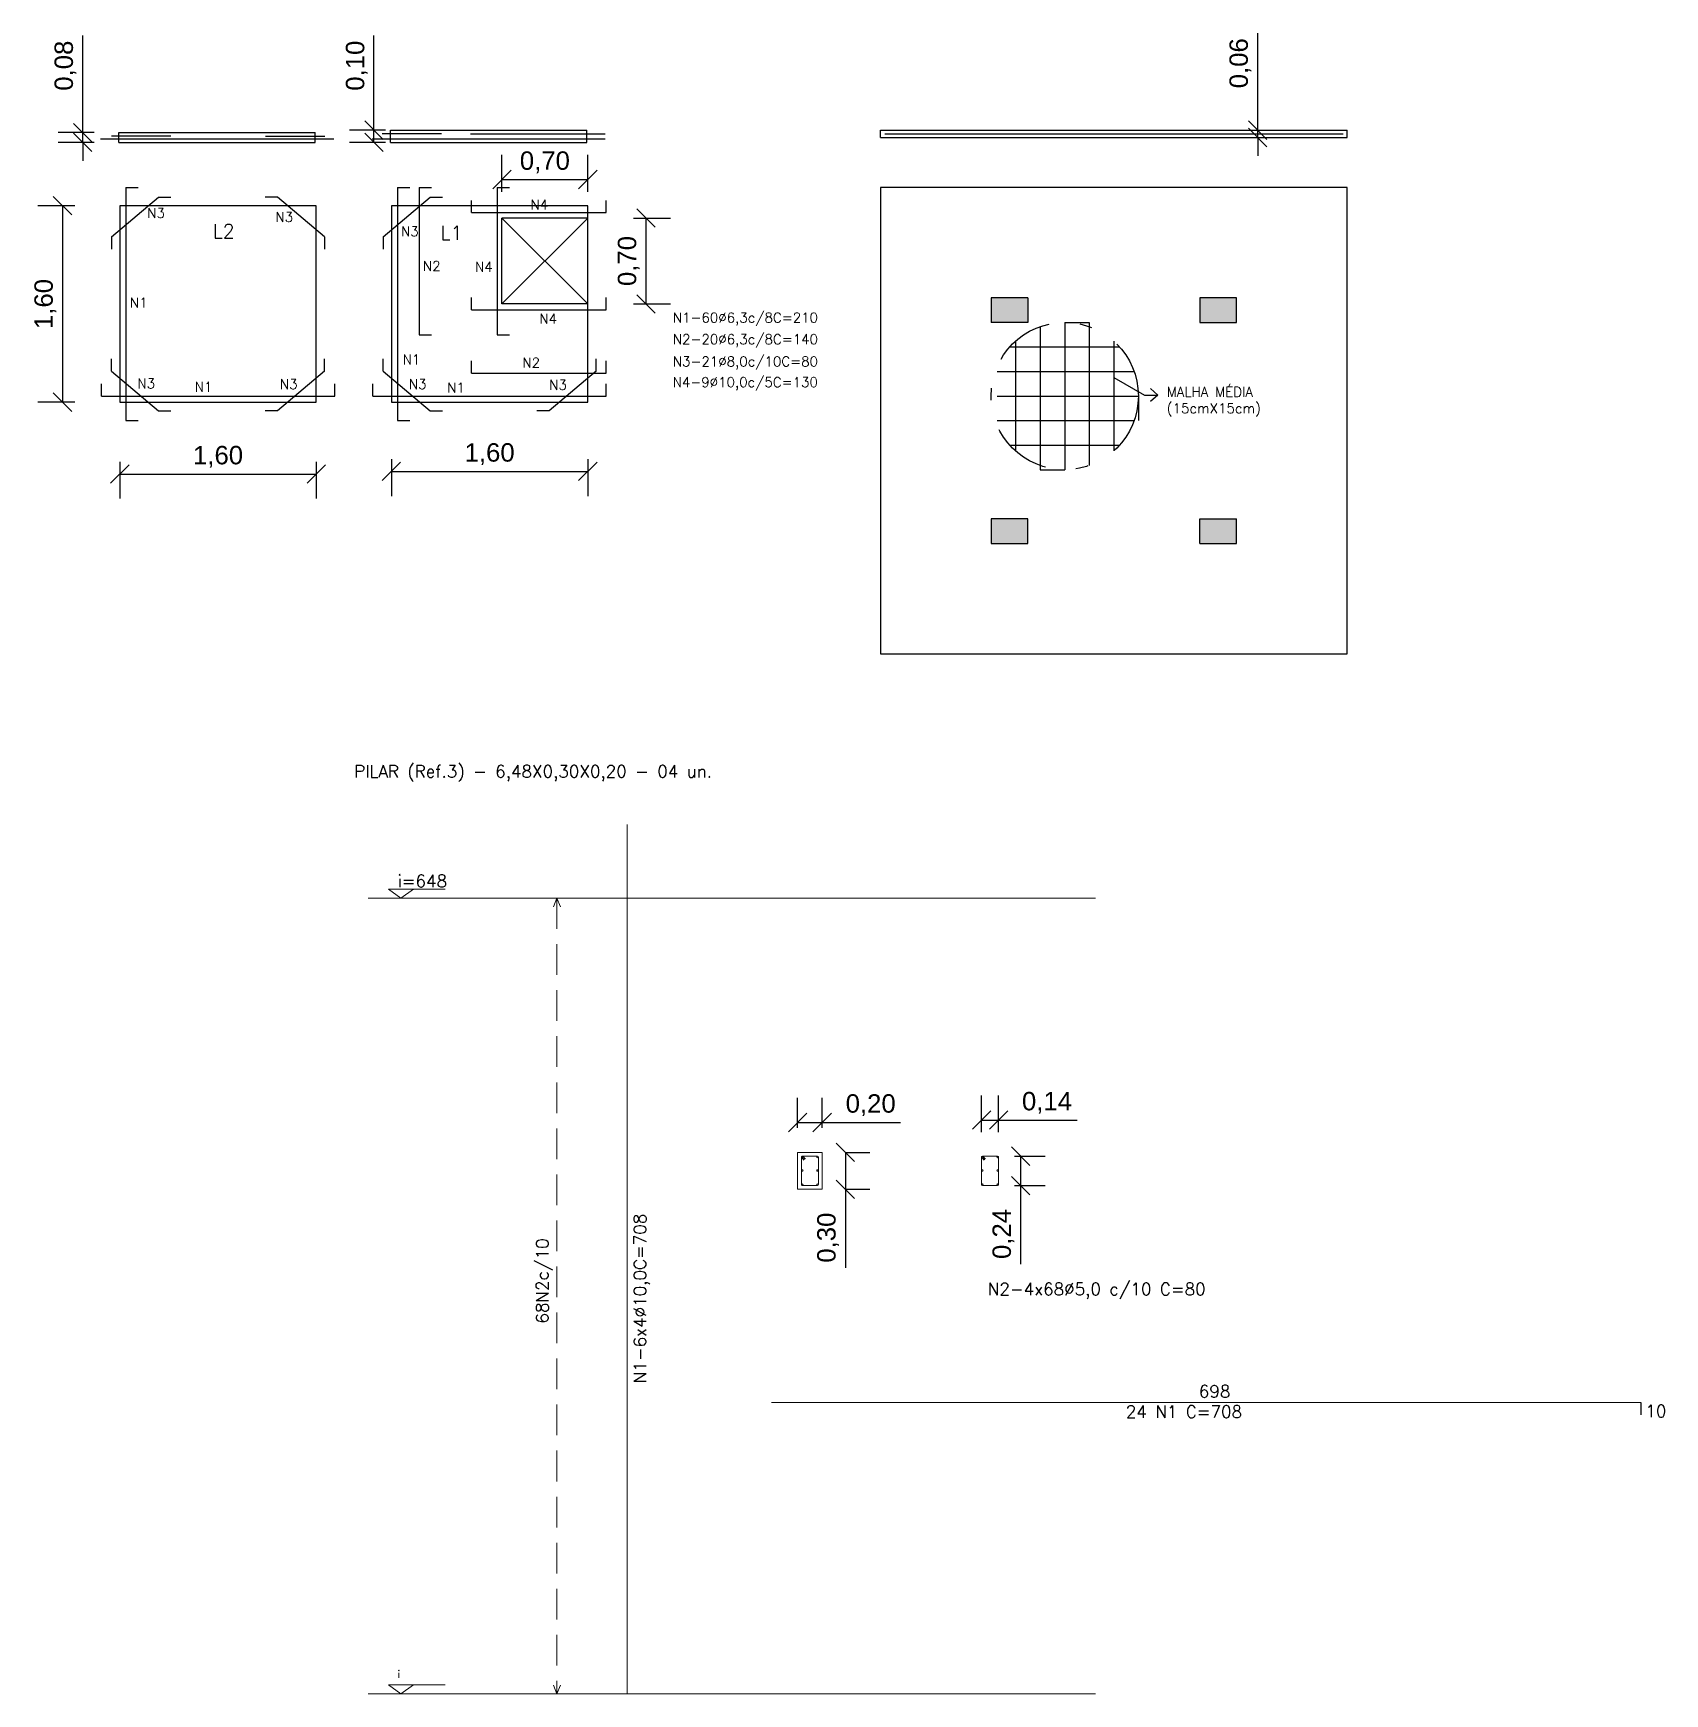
# Model space of a CAD drawing. Extents: x 0 to 7472, y -3979 to 0.
# Drawn here: x 7340.88 to 7354.17, y -3962.06 to -3948.53 of the extents above; entities that cross this region are included whole.
import ezdxf

# ---------------------------------------------------------------- set-up
doc = ezdxf.new("R2010")
doc.units = 0
doc.linetypes.add('DASHDOT', pattern=[1, 0.5, -0.25, 0, -0.25])
doc.linetypes.add('HIDDEN', pattern=[0.375, 0.25, -0.125])
doc.layers.get('Defpoints').update_dxf_attribs({"linetype": 'CONTINUOUS'})
doc.layers.add('035', color=5, linetype='CONTINUOUS')
doc.layers.add('Arquitetônico - Cotas', color=1, linetype='CONTINUOUS')
for name, color, linetype, lineweight in [('Arquitetônico - Alvenaria Alta', 251, 'CONTINUOUS', 13), ('Arquitetônico - Esquadrias', 1, 'CONTINUOUS', 9), ('Arquitetônico - Textos', 4, 'CONTINUOUS', 5), ('Estrutural - Lajes', 6, 'CONTINUOUS', 30)]:
    doc.layers.add(name, color=color, linetype=linetype, lineweight=lineweight)
doc.styles.add('ROMANS', font='romans.shx', dxfattribs={"height": 0.3})
doc.styles.get("Standard").update_dxf_attribs({"font": 'arial.ttf', "height": 0.15})
doc.dimstyles.get("Standard").update_dxf_attribs({"dimtxt": 0.1, "dimasz": 0.15, "dimexe": 0.2, "dimexo": 0.2, "dimgap": 0.05, "dimtad": 1, "dimzin": 0, "dimtxsty": 'STANDARD', "dimblk": 'OBLIQUE', "dimcen": 0.5, "dimclrd": 256, "dimclre": 256, "dimclrt": 256, "dimadec": 0, "dimazin": 0, "dimtfac": 1, "dimtmove": 0, "dimatfit": 3, "dimfxl": 1, "dimtolj": 1, "dimtzin": 0, "dimlwd": -1, "dimarcsym": 0})

# ---------------------------------------------------------------- blocks, each defined once
blk = doc.blocks.new('_Oblique')
at = {"layer": 'Arquitetônico - Esquadrias', "color": 0, "lineweight": -2}
blk.add_line((-0.5, -0.5), (0.5, 0.5), dxfattribs=at)
blk = doc.blocks.new('*D239')
at = {"layer": 'Arquitetônico - Cotas', "lineweight": -2, "transparency": 16777216}
for p, q in [((7347.494, -3957.65), (7347.694, -3957.65)), ((7347.494, -3957.95), (7347.694, -3957.95))]:
    blk.add_line(p, q, dxfattribs=at)
at = {"layer": 'Arquitetônico - Cotas', "transparency": 16777216}
for p, q in [((7347.494, -3957.65), (7347.494, -3957.95)), ((7347.494, -3957.95), (7347.494, -3958.589))]:
    blk.add_line(p, q, dxfattribs=at)
at = {"layer": 'Defpoints', "color": 0, "lineweight": -2, "transparency": 16777216}
for p in [(7347.305, -3957.65), (7347.305, -3957.95), (7347.494, -3957.95)]:
    blk.add_point(p, dxfattribs=at)
at = {"layer": 'Arquitetônico - Cotas', "transparency": 16777216, "xscale": 0.15, "yscale": 0.15, "zscale": 0.15}
for p, rotation in [((7347.494, -3957.65), 90), ((7347.494, -3957.95), 270)]:
    blk.add_blockref('_Oblique', p, dxfattribs=dict(at, rotation=rotation))
at = {"layer": 'Arquitetônico - Cotas', "lineweight": -2, "transparency": 16777216, "insert": (7347.353, -3958.344), "char_height": 0.15, "attachment_point": 5, "rotation": 90}
blk.add_mtext('\\A1;0,30', dxfattribs=at)
blk = doc.blocks.new('*D240')
at = {"layer": 'Arquitetônico - Cotas', "lineweight": -2, "transparency": 16777216}
for p, q in [((7347.105, -3957.45), (7347.105, -3957.206)), ((7347.305, -3957.45), (7347.305, -3957.206))]:
    blk.add_line(p, q, dxfattribs=at)
at = {"layer": 'Arquitetônico - Cotas', "transparency": 16777216}
for p, q in [((7347.105, -3957.406), (7347.305, -3957.406)), ((7347.305, -3957.406), (7347.944, -3957.406))]:
    blk.add_line(p, q, dxfattribs=at)
at = {"layer": 'Defpoints', "color": 0, "lineweight": -2, "transparency": 16777216}
for p in [(7347.305, -3957.406), (7347.105, -3957.65), (7347.305, -3957.65)]:
    blk.add_point(p, dxfattribs=at)
at = {"layer": 'Arquitetônico - Cotas', "transparency": 16777216, "xscale": 0.15, "yscale": 0.15, "zscale": 0.15, "rotation": 180}
blk.add_blockref('_Oblique', (7347.105, -3957.406), dxfattribs=at)
at = {"layer": 'Arquitetônico - Cotas', "transparency": 16777216, "xscale": 0.15, "yscale": 0.15, "zscale": 0.15}
blk.add_blockref('_Oblique', (7347.305, -3957.406), dxfattribs=at)
at = {"layer": 'Arquitetônico - Cotas', "lineweight": -2, "transparency": 16777216, "insert": (7347.7, -3957.265), "char_height": 0.15, "attachment_point": 5}
blk.add_mtext('\\A1;0,20', dxfattribs=at)
blk = doc.blocks.new('*D241')
at = {"layer": 'Arquitetônico - Cotas', "lineweight": -2, "transparency": 16777216}
for p, q in [((7348.603, -3957.486), (7348.603, -3957.186)), ((7348.742, -3957.486), (7348.742, -3957.186))]:
    blk.add_line(p, q, dxfattribs=at)
at = {"layer": 'Arquitetônico - Cotas', "transparency": 16777216}
for p, q in [((7348.603, -3957.386), (7348.742, -3957.386)), ((7348.742, -3957.386), (7349.381, -3957.386))]:
    blk.add_line(p, q, dxfattribs=at)
at = {"layer": 'Defpoints', "color": 0, "lineweight": -2, "transparency": 16777216}
for p in [(7348.742, -3957.386), (7348.603, -3957.796), (7348.742, -3957.796)]:
    blk.add_point(p, dxfattribs=at)
at = {"layer": 'Arquitetônico - Cotas', "transparency": 16777216, "xscale": 0.15, "yscale": 0.15, "zscale": 0.15, "rotation": 180}
blk.add_blockref('_Oblique', (7348.603, -3957.386), dxfattribs=at)
at = {"layer": 'Arquitetônico - Cotas', "transparency": 16777216, "xscale": 0.15, "yscale": 0.15, "zscale": 0.15}
blk.add_blockref('_Oblique', (7348.742, -3957.386), dxfattribs=at)
at = {"layer": 'Arquitetônico - Cotas', "lineweight": -2, "transparency": 16777216, "insert": (7349.136, -3957.246), "char_height": 0.15, "attachment_point": 5}
blk.add_mtext('\\A1;0,14', dxfattribs=at)
blk = doc.blocks.new('*D242')
at = {"layer": 'Arquitetônico - Cotas', "lineweight": -2, "transparency": 16777216}
for p, q in [((7348.872, -3957.68), (7349.121, -3957.68)), ((7348.872, -3957.92), (7349.121, -3957.92))]:
    blk.add_line(p, q, dxfattribs=at)
at = {"layer": 'Arquitetônico - Cotas', "transparency": 16777216}
for p, q in [((7348.921, -3957.68), (7348.921, -3957.92)), ((7348.921, -3957.92), (7348.921, -3958.559))]:
    blk.add_line(p, q, dxfattribs=at)
at = {"layer": 'Defpoints', "color": 0, "lineweight": -2, "transparency": 16777216}
for p in [(7348.672, -3957.68), (7348.672, -3957.92), (7348.921, -3957.92)]:
    blk.add_point(p, dxfattribs=at)
at = {"layer": 'Arquitetônico - Cotas', "transparency": 16777216, "xscale": 0.15, "yscale": 0.15, "zscale": 0.15}
for p, rotation in [((7348.921, -3957.68), 90), ((7348.921, -3957.92), 270)]:
    blk.add_blockref('_Oblique', p, dxfattribs=dict(at, rotation=rotation))
at = {"layer": 'Arquitetônico - Cotas', "lineweight": -2, "transparency": 16777216, "insert": (7348.781, -3958.314), "char_height": 0.15, "attachment_point": 5, "rotation": 90}
blk.add_mtext('\\A1;0,24', dxfattribs=at)
blk = doc.blocks.new('*D232')
at = {"layer": 'Arquitetônico - Cotas', "lineweight": -2, "transparency": 16777216}
for p, q in [((7341.584, -3952.024), (7341.584, -3952.324)), ((7343.184, -3952.024), (7343.184, -3952.324))]:
    blk.add_line(p, q, dxfattribs=at)
at = {"layer": 'Arquitetônico - Cotas', "transparency": 16777216}
blk.add_line((7341.584, -3952.124), (7343.184, -3952.124), dxfattribs=at)
at = {"layer": 'Defpoints', "color": 0, "lineweight": -2, "transparency": 16777216}
for p in [(7341.584, -3951.539), (7343.184, -3951.539), (7343.184, -3952.124)]:
    blk.add_point(p, dxfattribs=at)
at = {"layer": 'Arquitetônico - Cotas', "transparency": 16777216, "xscale": 0.15, "yscale": 0.15, "zscale": 0.15, "rotation": 180}
blk.add_blockref('_Oblique', (7341.584, -3952.124), dxfattribs=at)
at = {"layer": 'Arquitetônico - Cotas', "transparency": 16777216, "xscale": 0.15, "yscale": 0.15, "zscale": 0.15}
blk.add_blockref('_Oblique', (7343.184, -3952.124), dxfattribs=at)
at = {"layer": 'Arquitetônico - Cotas', "lineweight": -2, "transparency": 16777216, "insert": (7342.384, -3951.984), "char_height": 0.15, "attachment_point": 5}
blk.add_mtext('\\A1;1,60', dxfattribs=at)
blk = doc.blocks.new('*D233')
at = {"layer": 'Arquitetônico - Cotas', "lineweight": -2, "transparency": 16777216}
for p, q in [((7343.796, -3952.003), (7343.796, -3952.303)), ((7345.396, -3952.003), (7345.396, -3952.303))]:
    blk.add_line(p, q, dxfattribs=at)
at = {"layer": 'Arquitetônico - Cotas', "transparency": 16777216}
blk.add_line((7343.796, -3952.103), (7345.396, -3952.103), dxfattribs=at)
at = {"layer": 'Defpoints', "color": 0, "lineweight": -2, "transparency": 16777216}
for p in [(7343.796, -3951.539), (7345.396, -3951.539), (7345.396, -3952.103)]:
    blk.add_point(p, dxfattribs=at)
at = {"layer": 'Arquitetônico - Cotas', "transparency": 16777216, "xscale": 0.15, "yscale": 0.15, "zscale": 0.15, "rotation": 180}
blk.add_blockref('_Oblique', (7343.796, -3952.103), dxfattribs=at)
at = {"layer": 'Arquitetônico - Cotas', "transparency": 16777216, "xscale": 0.15, "yscale": 0.15, "zscale": 0.15}
blk.add_blockref('_Oblique', (7345.396, -3952.103), dxfattribs=at)
at = {"layer": 'Arquitetônico - Cotas', "lineweight": -2, "transparency": 16777216, "insert": (7344.596, -3951.962), "char_height": 0.15, "attachment_point": 5}
blk.add_mtext('\\A1;1,60', dxfattribs=at)
blk = doc.blocks.new('*D234')
at = {"layer": 'Arquitetônico - Cotas', "lineweight": -2, "transparency": 16777216}
for p, q in [((7341.217, -3949.939), (7340.917, -3949.939)), ((7341.217, -3951.539), (7340.917, -3951.539))]:
    blk.add_line(p, q, dxfattribs=at)
at = {"layer": 'Arquitetônico - Cotas', "transparency": 16777216}
blk.add_line((7341.117, -3949.939), (7341.117, -3951.539), dxfattribs=at)
at = {"layer": 'Defpoints', "color": 0, "lineweight": -2, "transparency": 16777216}
for p in [(7341.584, -3949.939), (7341.117, -3951.539), (7341.584, -3951.539)]:
    blk.add_point(p, dxfattribs=at)
at = {"layer": 'Arquitetônico - Cotas', "transparency": 16777216, "xscale": 0.15, "yscale": 0.15, "zscale": 0.15}
for p, rotation in [((7341.117, -3949.939), 90), ((7341.117, -3951.539), 270)]:
    blk.add_blockref('_Oblique', p, dxfattribs=dict(at, rotation=rotation))
at = {"layer": 'Arquitetônico - Cotas', "lineweight": -2, "transparency": 16777216, "insert": (7340.977, -3950.739), "char_height": 0.15, "attachment_point": 5, "rotation": 90}
blk.add_mtext('\\A1;1,60', dxfattribs=at)
blk = doc.blocks.new('*D235')
at = {"layer": 'Arquitetônico - Cotas', "lineweight": -2, "transparency": 16777216}
for p, q in [((7344.696, -3949.825), (7344.696, -3949.525)), ((7345.396, -3949.825), (7345.396, -3949.525))]:
    blk.add_line(p, q, dxfattribs=at)
at = {"layer": 'Arquitetônico - Cotas', "transparency": 16777216}
blk.add_line((7344.696, -3949.725), (7345.396, -3949.725), dxfattribs=at)
at = {"layer": 'Defpoints', "color": 0, "lineweight": -2, "transparency": 16777216}
for p in [(7345.396, -3949.725), (7344.696, -3950.039), (7345.396, -3950.039)]:
    blk.add_point(p, dxfattribs=at)
at = {"layer": 'Arquitetônico - Cotas', "transparency": 16777216, "xscale": 0.15, "yscale": 0.15, "zscale": 0.15, "rotation": 180}
blk.add_blockref('_Oblique', (7344.696, -3949.725), dxfattribs=at)
at = {"layer": 'Arquitetônico - Cotas', "transparency": 16777216, "xscale": 0.15, "yscale": 0.15, "zscale": 0.15}
blk.add_blockref('_Oblique', (7345.396, -3949.725), dxfattribs=at)
at = {"layer": 'Arquitetônico - Cotas', "lineweight": -2, "transparency": 16777216, "insert": (7345.046, -3949.585), "char_height": 0.15, "attachment_point": 5}
blk.add_mtext('\\A1;0,70', dxfattribs=at)
blk = doc.blocks.new('*D236')
at = {"layer": 'Arquitetônico - Cotas', "lineweight": -2, "transparency": 16777216}
for p, q in [((7345.769, -3950.039), (7346.069, -3950.039)), ((7345.769, -3950.739), (7346.069, -3950.739))]:
    blk.add_line(p, q, dxfattribs=at)
at = {"layer": 'Arquitetônico - Cotas', "transparency": 16777216}
blk.add_line((7345.869, -3950.039), (7345.869, -3950.739), dxfattribs=at)
at = {"layer": 'Defpoints', "color": 0, "lineweight": -2, "transparency": 16777216}
for p in [(7344.696, -3950.039), (7344.696, -3950.739), (7345.869, -3950.739)]:
    blk.add_point(p, dxfattribs=at)
at = {"layer": 'Arquitetônico - Cotas', "transparency": 16777216, "xscale": 0.15, "yscale": 0.15, "zscale": 0.15}
for p, rotation in [((7345.869, -3950.039), 90), ((7345.869, -3950.739), 270)]:
    blk.add_blockref('_Oblique', p, dxfattribs=dict(at, rotation=rotation))
at = {"layer": 'Arquitetônico - Cotas', "lineweight": -2, "transparency": 16777216, "insert": (7345.729, -3950.389), "char_height": 0.15, "attachment_point": 5, "rotation": 90}
blk.add_mtext('\\A1;0,70', dxfattribs=at)
blk = doc.blocks.new('*D237')
at = {"layer": 'Arquitetônico - Cotas', "transparency": 16777216}
for p, q in [((7341.282, -3949.343), (7341.282, -3948.553)), ((7341.282, -3949.423), (7341.282, -3949.343)), ((7341.282, -3949.423), (7341.282, -3949.573))]:
    blk.add_line(p, q, dxfattribs=at)
at = {"layer": 'Arquitetônico - Cotas', "lineweight": -2, "transparency": 16777216}
for p, q in [((7341.376, -3949.343), (7341.082, -3949.343)), ((7341.376, -3949.423), (7341.082, -3949.423))]:
    blk.add_line(p, q, dxfattribs=at)
at = {"layer": 'Defpoints', "color": 0, "lineweight": -2, "transparency": 16777216}
for p in [(7341.282, -3949.423), (7341.576, -3949.343), (7341.576, -3949.423)]:
    blk.add_point(p, dxfattribs=at)
at = {"layer": 'Arquitetônico - Cotas', "transparency": 16777216, "xscale": 0.15, "yscale": 0.15, "zscale": 0.15}
for p, rotation in [((7341.282, -3949.343), 270), ((7341.282, -3949.423), 90)]:
    blk.add_blockref('_Oblique', p, dxfattribs=dict(at, rotation=rotation))
at = {"layer": 'Arquitetônico - Cotas', "lineweight": -2, "transparency": 16777216, "insert": (7341.141, -3948.798), "char_height": 0.15, "attachment_point": 5, "rotation": 90}
blk.add_mtext('\\A1;0,08', dxfattribs=at)
blk = doc.blocks.new('*D238')
at = {"layer": 'Arquitetônico - Cotas', "transparency": 16777216}
for p, q in [((7343.654, -3949.323), (7343.654, -3948.553)), ((7343.654, -3949.423), (7343.654, -3949.323))]:
    blk.add_line(p, q, dxfattribs=at)
at = {"layer": 'Arquitetônico - Cotas', "lineweight": -2, "transparency": 16777216}
for p, q in [((7343.749, -3949.323), (7343.454, -3949.323)), ((7343.749, -3949.423), (7343.454, -3949.423))]:
    blk.add_line(p, q, dxfattribs=at)
at = {"layer": 'Defpoints', "color": 0, "lineweight": -2, "transparency": 16777216}
for p in [(7343.949, -3949.323), (7343.654, -3949.423), (7343.949, -3949.423)]:
    blk.add_point(p, dxfattribs=at)
at = {"layer": 'Arquitetônico - Cotas', "transparency": 16777216, "xscale": 0.15, "yscale": 0.15, "zscale": 0.15}
for p, rotation in [((7343.654, -3949.323), 90), ((7343.654, -3949.423), 270)]:
    blk.add_blockref('_Oblique', p, dxfattribs=dict(at, rotation=rotation))
at = {"layer": 'Arquitetônico - Cotas', "lineweight": -2, "transparency": 16777216, "insert": (7343.514, -3948.798), "char_height": 0.15, "attachment_point": 5, "rotation": 90}
blk.add_mtext('\\A1;0,10', dxfattribs=at)
blk = doc.blocks.new('*D247')
at = {"layer": 'Arquitetônico - Cotas', "transparency": 16777216}
for p, q in [((7350.852, -3949.323), (7350.852, -3948.533)), ((7350.852, -3949.383), (7350.852, -3949.323)), ((7350.852, -3949.383), (7350.852, -3949.533))]:
    blk.add_line(p, q, dxfattribs=at)
at = {"layer": 'Arquitetônico - Cotas', "lineweight": -2, "transparency": 16777216}
for p, q in [((7350.852, -3949.323), (7351.052, -3949.323)), ((7350.852, -3949.383), (7351.052, -3949.383))]:
    blk.add_line(p, q, dxfattribs=at)
at = {"layer": 'Defpoints', "color": 0, "lineweight": -2, "transparency": 16777216}
for p in [(7350.68, -3949.323), (7350.68, -3949.383), (7350.852, -3949.383)]:
    blk.add_point(p, dxfattribs=at)
at = {"layer": 'Arquitetônico - Cotas', "transparency": 16777216, "xscale": 0.15, "yscale": 0.15, "zscale": 0.15}
for p, rotation in [((7350.852, -3949.323), 270), ((7350.852, -3949.383), 90)]:
    blk.add_blockref('_Oblique', p, dxfattribs=dict(at, rotation=rotation))
at = {"layer": 'Arquitetônico - Cotas', "lineweight": -2, "transparency": 16777216, "insert": (7350.711, -3948.778), "char_height": 0.15, "attachment_point": 5, "rotation": 90}
blk.add_mtext('\\A1;0,06', dxfattribs=at)

msp = doc.modelspace()

# ---------------------------------------------------------------- hatches: boundary and pattern name
at = {"layer": 'Arquitetônico - Cotas', "lineweight": -2}
h = msp.add_hatch(color=6, dxfattribs=at)
h.paths.add_polyline_path([(7348.98, -3950.889), (7348.98, -3950.689), (7348.68, -3950.689), (7348.68, -3950.889)])
h.paths.add_polyline_path([(7350.38, -3950.689), (7350.38, -3950.889), (7350.68, -3950.889), (7350.68, -3950.689)])
h.paths.add_polyline_path([(7350.68, -3952.489), (7350.38, -3952.489), (7350.38, -3952.689), (7350.68, -3952.689)])
h.paths.add_polyline_path([(7348.68, -3952.689), (7348.98, -3952.689), (7348.98, -3952.489), (7348.68, -3952.489)])

# ---------------------------------------------------------------- linework, layer by layer
at = {"layer": 'Arquitetônico - Alvenaria Alta', "color": 6, "linetype": 'Continuous'}
for p, q in [((7345.717, -3962.059), (7345.717, -3954.979)), ((7346.892, -3959.687), (7353.972, -3959.687))]:
    msp.add_line(p, q, dxfattribs=at)
at = {"layer": 'Arquitetônico - Cotas', "lineweight": -2}
for p, q in [((7343.788, -3949.423), (7343.788, -3949.323)), ((7343.788, -3949.323), (7345.388, -3949.323)), ((7345.388, -3949.423), (7345.388, -3949.323)), ((7347.78, -3949.383), (7347.78, -3949.323)), ((7347.78, -3949.323), (7351.58, -3949.323)), ((7351.58, -3949.383), (7351.58, -3949.323)), ((7341.576, -3949.423), (7341.576, -3949.343)), ((7341.576, -3949.343), (7343.176, -3949.343)), ((7341.576, -3949.423), (7343.176, -3949.423)), ((7343.176, -3949.423), (7343.176, -3949.343)), ((7343.788, -3949.423), (7345.388, -3949.423)), ((7347.78, -3949.383), (7351.58, -3949.383)), ((7341.584, -3949.939), (7341.584, -3951.539)), ((7343.184, -3949.939), (7341.584, -3949.939)), ((7343.184, -3951.539), (7343.184, -3949.939)), ((7343.796, -3949.939), (7343.796, -3951.539)), ((7345.396, -3949.939), (7343.796, -3949.939)), ((7345.396, -3951.539), (7345.396, -3949.939)), ((7349.68, -3951.339), (7349.93, -3951.481)), ((7349.93, -3951.481), (7350.039, -3951.481)), ((7350.039, -3951.481), (7349.979, -3951.428)), ((7350.039, -3951.481), (7349.979, -3951.534)), ((7341.584, -3951.539), (7343.184, -3951.539)), ((7343.796, -3951.539), (7345.396, -3951.539))]:
    msp.add_line(p, q, dxfattribs=at)
at = {"layer": 'Arquitetônico - Cotas', "color": 6, "lineweight": -2}
for p, q in [((7341.426, -3949.393), (7343.326, -3949.393)), ((7342, -3949.371), (7341.517, -3949.371)), ((7342.77, -3949.371), (7343.253, -3949.371)), ((7343.638, -3949.393), (7345.538, -3949.393)), ((7344.203, -3949.353), (7343.72, -3949.353)), ((7344.441, -3949.353), (7345.538, -3949.353)), ((7347.816, -3949.353), (7351.548, -3949.353)), ((7341.516, -3950.193), (7341.899, -3949.868)), ((7341.634, -3949.789), (7341.634, -3951.689)), ((7341.634, -3949.789), (7341.734, -3949.789)), ((7341.899, -3949.868), (7341.999, -3949.868)), ((7342.869, -3949.868), (7342.769, -3949.868)), ((7343.252, -3950.193), (7342.869, -3949.868)), ((7343.728, -3950.193), (7344.111, -3949.868)), ((7343.846, -3949.789), (7343.846, -3951.689)), ((7343.846, -3949.789), (7343.946, -3949.789)), ((7344.023, -3949.789), (7344.023, -3950.99)), ((7344.023, -3949.789), (7344.123, -3949.789)), ((7344.111, -3949.868), (7344.211, -3949.868)), ((7344.658, -3949.789), (7344.658, -3950.99)), ((7344.658, -3949.789), (7344.758, -3949.789)), ((7347.78, -3949.789), (7347.78, -3953.589)), ((7351.58, -3949.789), (7347.78, -3949.789)), ((7351.58, -3953.589), (7351.58, -3949.789)), ((7344.449, -3949.995), (7344.449, -3949.895)), ((7344.449, -3949.995), (7345.546, -3949.995)), ((7345.546, -3949.995), (7345.546, -3949.895)), ((7341.516, -3950.193), (7341.516, -3950.293)), ((7343.252, -3950.193), (7343.252, -3950.293)), ((7343.728, -3950.193), (7343.728, -3950.293)), ((7344.449, -3950.786), (7344.449, -3950.686)), ((7345.546, -3950.786), (7345.546, -3950.686)), ((7348.68, -3950.689), (7348.68, -3950.889)), ((7348.98, -3950.689), (7348.68, -3950.689)), ((7348.98, -3950.689), (7348.98, -3950.889)), ((7350.68, -3950.689), (7350.38, -3950.689)), ((7350.38, -3950.689), (7350.38, -3950.889)), ((7350.68, -3950.889), (7350.68, -3950.689)), ((7344.449, -3950.786), (7345.546, -3950.786)), ((7348.98, -3950.889), (7348.68, -3950.889)), ((7349.08, -3950.923), (7349.08, -3952.089)), ((7349.28, -3950.889), (7349.28, -3952.089)), ((7349.28, -3950.889), (7349.48, -3950.889)), ((7349.48, -3950.889), (7349.48, -3952.054)), ((7350.38, -3950.889), (7350.68, -3950.889)), ((7344.023, -3950.99), (7344.123, -3950.99)), ((7344.658, -3950.99), (7344.758, -3950.99)), ((7348.833, -3951.089), (7349.727, -3951.089)), ((7348.88, -3951.041), (7348.88, -3951.936)), ((7349.68, -3951.041), (7349.68, -3951.936)), ((7341.516, -3951.286), (7341.516, -3951.186)), ((7343.252, -3951.286), (7343.252, -3951.186)), ((7343.728, -3951.286), (7343.728, -3951.186)), ((7344.449, -3951.303), (7344.449, -3951.203)), ((7345.464, -3951.286), (7345.464, -3951.186)), ((7345.546, -3951.303), (7345.546, -3951.203)), ((7341.516, -3951.286), (7341.899, -3951.61)), ((7343.252, -3951.286), (7342.869, -3951.61)), ((7343.728, -3951.286), (7344.111, -3951.61)), ((7344.449, -3951.303), (7345.546, -3951.303)), ((7345.464, -3951.286), (7345.081, -3951.61)), ((7348.73, -3951.289), (7349.846, -3951.289)), ((7341.434, -3951.489), (7341.434, -3951.389)), ((7341.434, -3951.489), (7343.334, -3951.489)), ((7343.334, -3951.489), (7343.334, -3951.389)), ((7343.646, -3951.489), (7343.646, -3951.389)), ((7343.646, -3951.489), (7345.546, -3951.489)), ((7345.546, -3951.489), (7345.546, -3951.389)), ((7348.73, -3951.489), (7349.88, -3951.489)), ((7349.88, -3951.489), (7349.88, -3951.689)), ((7341.899, -3951.61), (7341.999, -3951.61)), ((7342.869, -3951.61), (7342.769, -3951.61)), ((7344.111, -3951.61), (7344.211, -3951.61)), ((7345.081, -3951.61), (7344.981, -3951.61)), ((7341.634, -3951.689), (7341.734, -3951.689)), ((7343.846, -3951.689), (7343.946, -3951.689)), ((7348.73, -3951.689), (7349.846, -3951.689)), ((7348.833, -3951.889), (7349.727, -3951.889)), ((7349.08, -3952.089), (7349.28, -3952.089)), ((7348.68, -3952.489), (7348.68, -3952.689)), ((7348.98, -3952.489), (7348.68, -3952.489)), ((7348.98, -3952.689), (7348.98, -3952.489)), ((7350.38, -3952.689), (7350.38, -3952.489)), ((7350.38, -3952.489), (7350.68, -3952.489)), ((7350.68, -3952.689), (7350.68, -3952.489)), ((7348.68, -3952.689), (7348.98, -3952.689)), ((7350.38, -3952.689), (7350.68, -3952.689)), ((7347.78, -3953.589), (7351.58, -3953.589)), ((7347.138, -3957.692), (7347.156, -3957.714)), ((7347.147, -3957.683), (7347.165, -3957.706)), ((7348.605, -3957.692), (7348.623, -3957.714)), ((7348.614, -3957.683), (7348.632, -3957.706)), ((7353.972, -3959.687), (7353.972, -3959.787))]:
    msp.add_line(p, q, dxfattribs=at)
at = {"layer": 'Arquitetônico - Cotas', "color": 4, "lineweight": -2}
for p, q in [((7345.396, -3950.039), (7344.696, -3950.739)), ((7344.696, -3950.039), (7345.396, -3950.739))]:
    msp.add_line(p, q, dxfattribs=at)
at = {"layer": 'Arquitetônico - Cotas', "linetype": 'DASHDOT', "lineweight": -2}
msp.add_circle((7349.28, -3951.489), 0.6, dxfattribs=at)
at = {"layer": 'Arquitetônico - Textos', "color": 62}
for p, q in [((7343.874, -3955.579), (7343.773, -3955.506)), ((7343.773, -3955.506), (7344.233, -3955.506)), ((7343.874, -3955.579), (7343.976, -3955.506)), ((7343.606, -3955.579), (7349.532, -3955.579)), ((7345.144, -3955.579), (7345.115, -3955.65)), ((7345.144, -3955.579), (7345.174, -3955.65)), ((7347.305, -3957.65), (7347.105, -3957.65)), ((7347.105, -3957.95), (7347.105, -3957.65)), ((7347.305, -3957.95), (7347.305, -3957.65)), ((7347.305, -3957.95), (7347.105, -3957.95)), ((7343.874, -3962.059), (7343.773, -3961.986)), ((7343.773, -3961.986), (7344.233, -3961.986)), ((7343.874, -3962.059), (7343.976, -3961.986)), ((7345.144, -3962.059), (7345.115, -3961.989)), ((7345.144, -3962.059), (7345.174, -3961.989)), ((7343.606, -3962.059), (7349.532, -3962.059))]:
    msp.add_line(p, q, dxfattribs=at)
at = {"layer": 'Arquitetônico - Textos', "color": 62, "linetype": 'HIDDEN'}
msp.add_line((7345.144, -3955.579), (7345.144, -3962.059), dxfattribs=at)
at = {"layer": 'Arquitetônico - Textos', "color": 6}
for p, q in [((7347.135, -3957.91), (7347.135, -3957.69)), ((7347.265, -3957.68), (7347.145, -3957.68)), ((7347.275, -3957.91), (7347.275, -3957.69)), ((7348.602, -3957.91), (7348.602, -3957.69)), ((7348.732, -3957.68), (7348.612, -3957.68)), ((7348.742, -3957.91), (7348.742, -3957.69)), ((7347.265, -3957.92), (7347.145, -3957.92)), ((7348.732, -3957.92), (7348.612, -3957.92))]:
    msp.add_line(p, q, dxfattribs=at)
for centre in [(7347.143, -3957.687), (7347.267, -3957.687), (7348.61, -3957.687), (7348.734, -3957.687), (7347.143, -3957.797), (7347.267, -3957.797), (7348.61, -3957.797), (7348.734, -3957.797), (7347.143, -3957.913), (7347.267, -3957.913), (7348.61, -3957.913), (7348.734, -3957.913)]:
    msp.add_circle(centre, 0.00625, dxfattribs=at)
for centre, start, end in [((7347.145, -3957.69), 90, 180), ((7347.265, -3957.69), 0, 90), ((7348.612, -3957.69), 90, 180), ((7348.732, -3957.69), 0, 90), ((7347.145, -3957.91), 180, 270), ((7347.265, -3957.91), 270, 360), ((7348.612, -3957.91), 180, 270), ((7348.732, -3957.91), 270, 360)]:
    msp.add_arc(centre, 0.01, start, end, dxfattribs=at)
at = {"layer": 'Estrutural - Lajes', "color": 4, "lineweight": -2}
for p, q in [((7344.696, -3950.739), (7344.696, -3950.039)), ((7345.396, -3950.039), (7344.696, -3950.039)), ((7345.396, -3950.739), (7344.696, -3950.739))]:
    msp.add_line(p, q, dxfattribs=at)

# ---------------------------------------------------------------- texts
at = {"layer": '035', "color": 0, "width": 6.19336, "attachment_point": 1, "style": 'ROMANS'}
for s, insert, char_height in [('N3', (7341.807, -3949.958), 0.08), ('N3', (7342.851, -3949.99), 0.08), ('N4', (7344.929, -3949.89), 0.08), ('N3', (7343.874, -3950.107), 0.08), ('N2', (7344.053, -3950.39), 0.08), ('N4', (7344.477, -3950.396), 0.08), ('N1', (7341.666, -3950.688), 0.08), ('N4', (7345.001, -3950.819), 0.08), ('N1-60%%C6,3c/8C=210', (7346.088, -3950.81), 0.08), ('N2-20%%C6,3c/8C=140', (7346.088, -3950.986), 0.08), ('N1', (7343.888, -3951.151), 0.08), ('N2', (7344.863, -3951.177), 0.08), ('N3-21%%C8,0c/10C=80', (7346.088, -3951.167), 0.08), ('N3', (7341.727, -3951.347), 0.08), ('N3', (7342.888, -3951.352), 0.08), ('N3', (7343.938, -3951.352), 0.08), ('N3', (7345.081, -3951.358), 0.08), ('N4-9%%C10,0c/5C=130', (7346.087, -3951.336), 0.08), ('N1', (7342.194, -3951.374), 0.08), ('N1', (7344.25, -3951.38), 0.08), ('MALHA MÉDIA\\P(15cmX15cm)', (7350.111, -3951.415), 0.08), ('i=648', (7343.847, -3955.389), 0.1), ('N2-4x68%%C5,0 c/10 C=80', (7348.654, -3958.713), 0.1), ('698', (7350.373, -3959.546), 0.1), ('24 N1 C=708', (7349.778, -3959.712), 0.1), ('10', (7354.01, -3959.707), 0.1), ('i', (7343.847, -3961.869), 0.06)]:
    msp.add_mtext(s, dxfattribs=dict(at, insert=insert, char_height=char_height))
at = {"layer": '035', "color": 2, "insert": (7343.493, -3954.496), "char_height": 0.1, "width": 6.19336, "attachment_point": 1, "style": 'ROMANS'}
msp.add_mtext('PILAR (Ref.3) - 6,48X0,30X0,20 - 04 un. ', dxfattribs=at)
at = {"layer": '035', "color": 0, "char_height": 0.1, "width": 6.19336, "attachment_point": 1, "rotation": 90, "style": 'ROMANS'}
for s, insert in [('N1-6x4%%C10,0C=708', (7345.771, -3959.529)), ('68N2c/10 ', (7344.975, -3959.044))]:
    msp.add_mtext(s, dxfattribs=dict(at, insert=insert))
at = {"layer": 'Arquitetônico - Textos', "char_height": 0.1125, "width": 4.64502, "attachment_point": 1, "style": 'ROMANS'}
for s, insert in [('L2', (7342.34, -3950.089)), ('L1', (7344.196, -3950.103))]:
    msp.add_mtext(s, dxfattribs=dict(at, insert=insert))

# ---------------------------------------------------------------- dimensions: what is measured, and where the dimension line sits
at = {"layer": 'Arquitetônico - Cotas', "lineweight": -2}
for base, p1, p2, picture, middle in [((7341.282, -3949.423), (7341.576, -3949.343), (7341.576, -3949.423), '*D237', (7341.282, -3948.798)), ((7343.654, -3949.423), (7343.949, -3949.323), (7343.949, -3949.423), '*D238', (7343.654, -3948.798)), ((7350.852, -3949.383), (7350.68, -3949.323), (7350.68, -3949.383), '*D247', (7350.852, -3948.778))]:
    dim = msp.add_linear_dim(base=base, p1=p1, p2=p2, angle=90, dimstyle='STANDARD', dxfattribs=at)
    dim.commit()
    dim.dimension.update_dxf_attribs({"geometry": picture, "text_midpoint": middle, "dimtype": 160})
for base, p1, p2, picture, middle in [((7345.396, -3949.725), (7344.696, -3950.039), (7345.396, -3950.039), '*D235', (7345.046, -3949.585)), ((7343.184, -3952.124), (7341.584, -3951.539), (7343.184, -3951.539), '*D232', (7342.384, -3951.984)), ((7345.396, -3952.103), (7343.796, -3951.539), (7345.396, -3951.539), '*D233', (7344.596, -3951.962)), ((7347.305, -3957.406), (7347.105, -3957.65), (7347.305, -3957.65), '*D240', (7347.7, -3957.265)), ((7348.742, -3957.386), (7348.603, -3957.796), (7348.742, -3957.796), '*D241', (7349.136, -3957.246))]:
    dim = msp.add_linear_dim(base=base, p1=p1, p2=p2, dimstyle='STANDARD', dxfattribs=at)
    dim.commit()
    dim.dimension.update_dxf_attribs({"geometry": picture, "text_midpoint": middle})
for base, p1, p2, picture, middle in [((7341.117, -3951.539), (7341.584, -3949.939), (7341.584, -3951.539), '*D234', (7340.977, -3950.739)), ((7345.869, -3950.739), (7344.696, -3950.039), (7344.696, -3950.739), '*D236', (7345.729, -3950.389)), ((7347.494, -3957.95), (7347.305, -3957.65), (7347.305, -3957.95), '*D239', (7347.353, -3958.344)), ((7348.921, -3957.92), (7348.672, -3957.68), (7348.672, -3957.92), '*D242', (7348.781, -3958.314))]:
    dim = msp.add_linear_dim(base=base, p1=p1, p2=p2, angle=90, dimstyle='STANDARD', dxfattribs=at)
    dim.commit()
    dim.dimension.update_dxf_attribs({"geometry": picture, "text_midpoint": middle})

doc.saveas('drawing.dxf')
